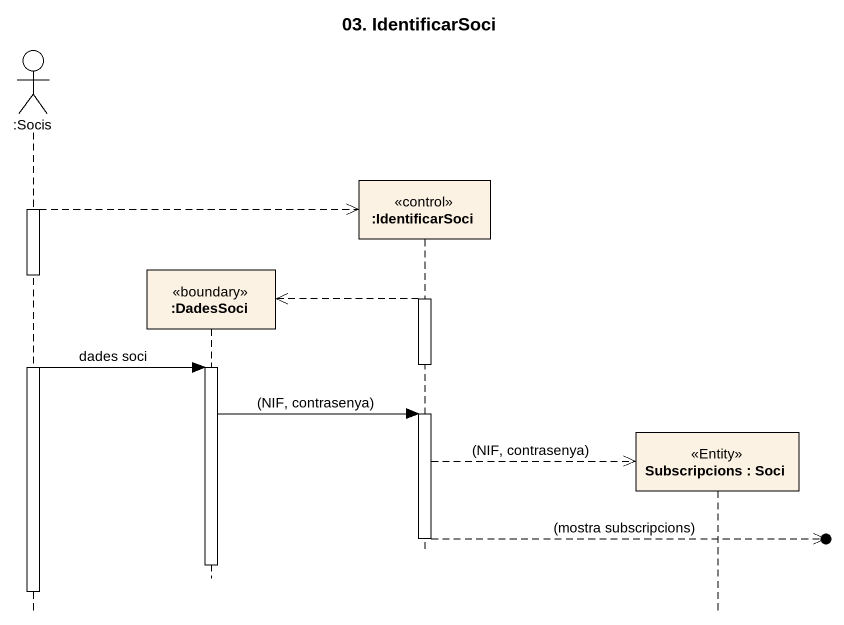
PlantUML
@startuml
title 03. IdentificarSoci
hide footbox
actor ":Socis" as Socis
participant ":DadesSoci" as DadesSoci <<boundary>>
participant ":IdentificarSoci" as IdentificarSoci <<control>>
participant "Subscripcions : Soci" as Subscripcions <<Entity>>

activate Socis
Socis -->> IdentificarSoci **
deactivate Socis
activate IdentificarSoci
IdentificarSoci -->> DadesSoci **
deactivate IdentificarSoci
activate Socis
Socis -> DadesSoci : dades soci
activate DadesSoci
DadesSoci -> IdentificarSoci : (NIF, contrasenya)
activate IdentificarSoci
IdentificarSoci -->> Subscripcions ** : (NIF, contrasenya)
IdentificarSoci -->>o] : (mostra subscripcions)
deactivate IdentificarSoci
deactivate DadesSoci
deactivate Socis
@enduml
